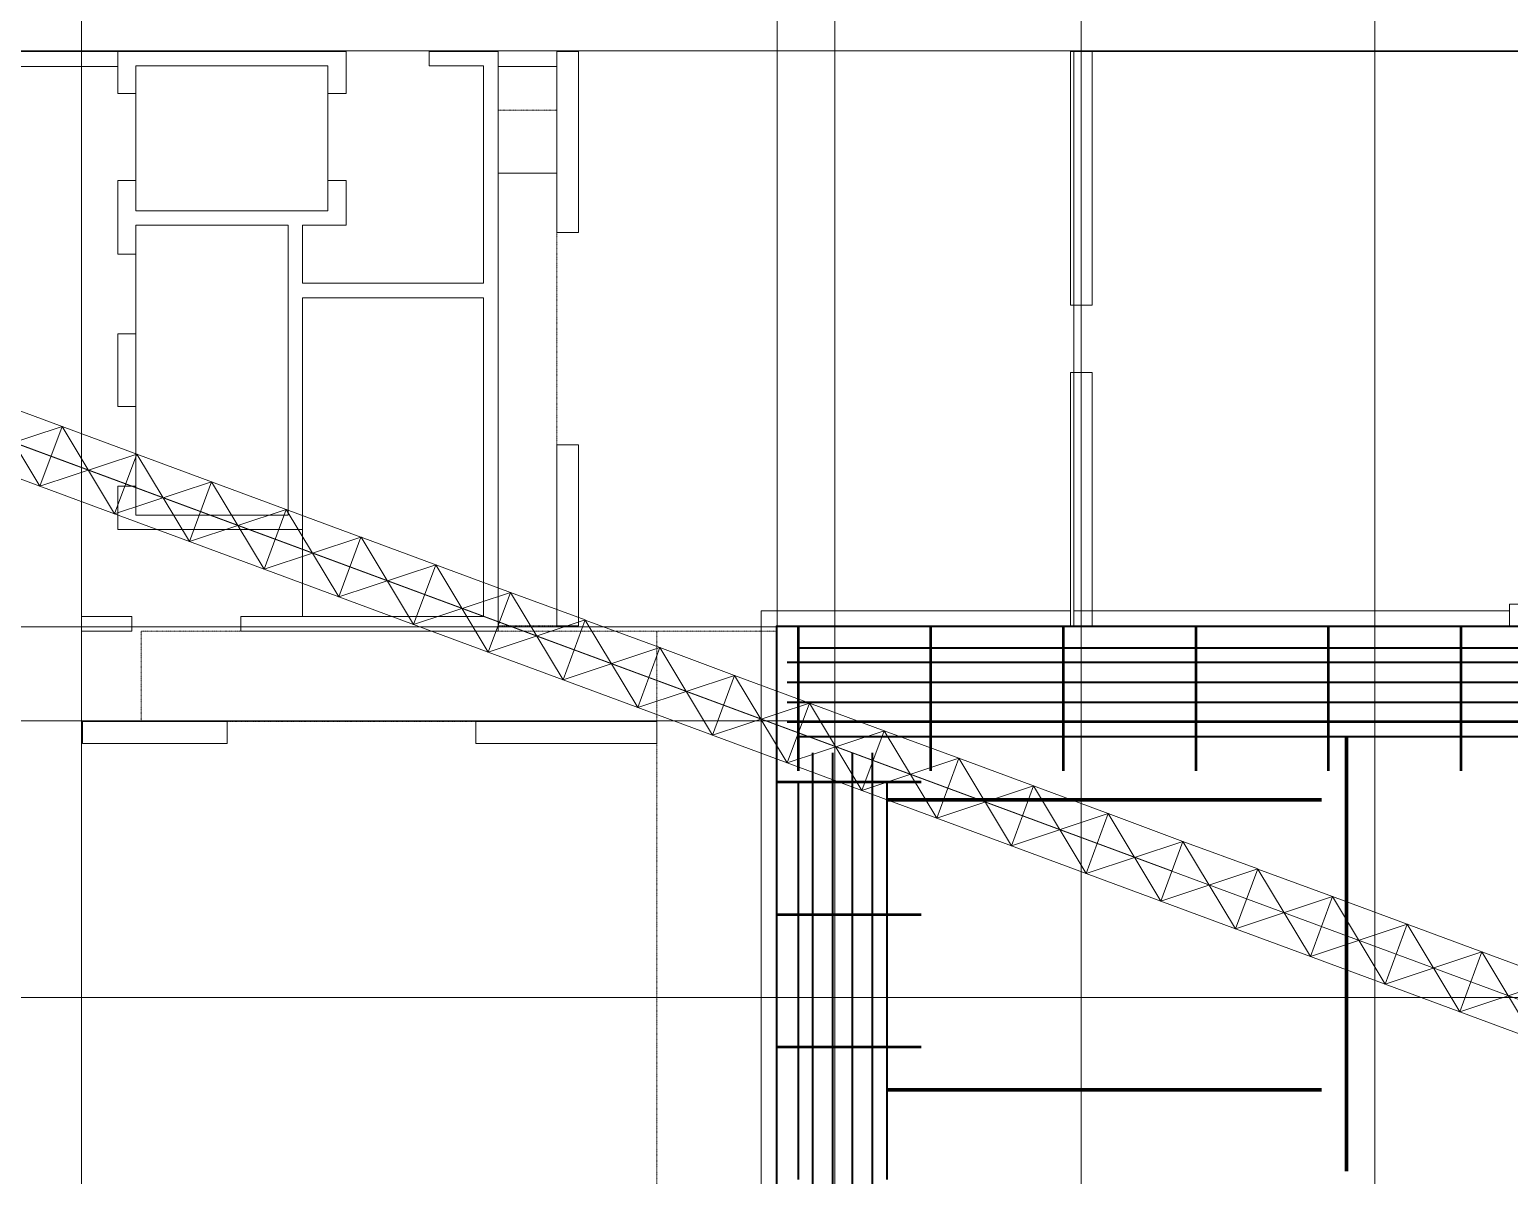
# Model space of a CAD drawing. Header units: millimetres. Extents: x -41779 to 122129, y -6962 to 59838.
# Drawn here: x 48065 to 68493, y 25259 to 41072 of the extents above; entities that cross this region are included whole.
import ezdxf

# ---------------------------------------------------------------- set-up
doc = ezdxf.new("R2010")
doc.units = ezdxf.units.MM
doc.linetypes.add('Dash', pattern=[6.35, 3.175, -3.175])
doc.linetypes.add('Grid Line', pattern=[10, 8, -1, 0, -1])
for name, color, linetype, lineweight in [('A-DETL', 90, 'Continuous', 5), ('A-DETL-HDLN', 90, 'Dash', 5), ('A-FLOR', 192, 'Continuous', 5), ('A-WALL', 113, 'Continuous', 15), ('S-BEAM', 12, 'Continuous', 15), ('S-GRID', 1, 'Continuous', 5), ('Site Planning 180317_dwg', 8, 'Continuous', 5), ('VATLIEU', 32, 'Continuous', 13)]:
    doc.layers.add(name, color=color, linetype=linetype, lineweight=lineweight)

# ---------------------------------------------------------------- blocks, each defined once
blk = doc.blocks.new('BMS-SUPPER STRUCTURE_180317_rvt-1-Level 2 -  FRAME')
at = {"layer": 'A-FLOR', "color": 9}
for p, q in [((62733, 40771), (62478, 40771)), ((62478, 40771), (62478, 37271)), ((62478, 40771), (62733, 40771)), ((62478, 37271), (62478, 40771)), ((69473, 40771), (62733, 40771)), ((62733, 40771), (69473, 40771)), ((49533, 40571), (49533, 40191)), ((52183, 40571), (49533, 40571)), ((52183, 40191), (52183, 40571)), ((55343, 40561), (54533, 40561)), ((54533, 40561), (54533, 39091)), ((55343, 39091), (55343, 40561)), ((49533, 40191), (49533, 38991)), ((52183, 38991), (52183, 40191)), ((54533, 39091), (55343, 39091)), ((49533, 38991), (49533, 38571)), ((52183, 38571), (52183, 38991)), ((49533, 38571), (52183, 38571)), ((51633, 38371), (49533, 38371)), ((49533, 38371), (49533, 37971)), ((51633, 34371), (51633, 38371)), ((49533, 37971), (49533, 36871)), ((51833, 37371), (51833, 34171)), ((54333, 37371), (51833, 37371)), ((54333, 32971), (54333, 37371)), ((62478, 37271), (62478, 36341)), ((62478, 36341), (62478, 37271)), ((49533, 36871), (49533, 35871)), ((62478, 36341), (62478, 33051)), ((62478, 33051), (62478, 36341)), ((49533, 35871), (49533, 34771)), ((49533, 34771), (49533, 34371)), ((49533, 34371), (51633, 34371)), ((51833, 34171), (51833, 32971)), ((51833, 32971), (54333, 32971)), ((62478, 33051), (62478, 32841)), ((62733, 33051), (62478, 33051)), ((68493, 33051), (62733, 33051)), ((62433, 32841), (58373, 32841)), ((58373, 32841), (58373, 24386)), ((62478, 32841), (62433, 32841)), ((70933, 32841), (68493, 32841))]:
    blk.add_line(p, q, dxfattribs=at)
at = {"layer": 'A-FLOR', "color": 43}
for p, q in [((62478, 37271), (62478, 40771)), ((62478, 40771), (62733, 40771)), ((62733, 40771), (62478, 40771)), ((62478, 40771), (62478, 37271)), ((49533, 40571), (52183, 40571)), ((49533, 40191), (49533, 40571)), ((52183, 40571), (52183, 40191)), ((54533, 39091), (54533, 40561)), ((55343, 40561), (55343, 39091)), ((49533, 38571), (49533, 38991)), ((52183, 38991), (52183, 38571)), ((52183, 38571), (49533, 38571)), ((49533, 37971), (49533, 38371)), ((49533, 38371), (51633, 38371)), ((51633, 38371), (51633, 34371)), ((51833, 37371), (54333, 37371)), ((51833, 34171), (51833, 37371)), ((54333, 37371), (54333, 32971)), ((49533, 35871), (49533, 36871)), ((62478, 32841), (62478, 36341)), ((62478, 36341), (62478, 33051)), ((49533, 34371), (49533, 34771)), ((51633, 34371), (49533, 34371)), ((54333, 32971), (51833, 32971)), ((62478, 33051), (62733, 33051)), ((68493, 33051), (68493, 32841)), ((62433, 32841), (62478, 32841)), ((68493, 32841), (70993, 32841))]:
    blk.add_line(p, q, dxfattribs=at)
at = {"layer": 'A-FLOR', "color": 55}
for p, q in [((62733, 40771), (69473, 40771)), ((69473, 40771), (62733, 40771)), ((54533, 40561), (55343, 40561)), ((49533, 38991), (49533, 40191)), ((52183, 40191), (52183, 38991)), ((55343, 39091), (54533, 39091)), ((49533, 36871), (49533, 37971)), ((62478, 36341), (62478, 37271)), ((62478, 37271), (62478, 36341)), ((49533, 34771), (49533, 35871)), ((51833, 32971), (51833, 34171)), ((62733, 33051), (68493, 33051)), ((58373, 24386), (58373, 32841)), ((58373, 32841), (62433, 32841))]:
    blk.add_line(p, q, dxfattribs=at)
at = {"layer": 'A-FLOR', "color": 50}
blk.add_line((68493, 32841), (68493, 33051), dxfattribs=at)
at = {"layer": 'A-WALL', "color": 8, "lineweight": 18}
for p, q in [((49533, 40771), (49283, 40771)), ((49283, 40771), (49283, 40191)), ((52183, 40771), (49533, 40771)), ((52433, 40771), (52183, 40771)), ((52433, 40191), (52433, 40771)), ((54333, 40771), (53583, 40771)), ((53583, 40771), (53583, 40571)), ((54533, 40771), (54333, 40771)), ((54533, 37571), (54533, 40771)), ((55643, 40771), (55343, 40771)), ((55343, 40771), (55343, 38271)), ((55643, 38271), (55643, 40771)), ((62733, 40771), (62433, 40771)), ((62433, 40771), (62433, 37271)), ((62733, 37271), (62733, 40771)), ((49533, 40571), (52183, 40571)), ((49533, 40191), (49533, 40571)), ((52183, 40571), (52183, 40191)), ((53583, 40571), (54333, 40571)), ((54333, 40571), (54333, 37571)), ((49283, 40191), (49533, 40191)), ((52183, 40191), (52433, 40191)), ((49533, 38991), (49283, 38991)), ((49283, 38991), (49283, 37971)), ((49533, 38571), (49533, 38991)), ((52433, 38991), (52183, 38991)), ((52183, 38991), (52183, 38571)), ((52433, 38571), (52433, 38991)), ((52183, 38571), (49533, 38571)), ((52433, 38371), (52433, 38571)), ((49533, 38371), (51633, 38371)), ((49533, 37971), (49533, 38371)), ((51633, 38371), (51633, 34371)), ((51833, 38371), (52433, 38371)), ((51833, 37571), (51833, 38371)), ((55343, 38271), (55643, 38271)), ((49283, 37971), (49533, 37971)), ((54333, 37571), (51833, 37571)), ((54533, 37371), (54533, 37571)), ((51833, 37371), (54333, 37371)), ((51833, 34371), (51833, 37371)), ((54333, 37371), (54333, 32971)), ((54533, 32971), (54533, 37371)), ((62433, 37271), (62733, 37271)), ((49533, 36871), (49283, 36871)), ((49283, 36871), (49283, 35871)), ((49533, 35871), (49533, 36871)), ((62733, 36341), (62433, 36341)), ((62433, 36341), (62433, 32841)), ((62733, 32841), (62733, 36341)), ((49283, 35871), (49533, 35871)), ((55643, 35341), (55343, 35341)), ((55343, 35341), (55343, 32841)), ((55643, 32841), (55643, 35341)), ((49533, 34771), (49283, 34771)), ((49283, 34771), (49283, 34171)), ((49533, 34371), (49533, 34771)), ((51633, 34371), (49533, 34371)), ((51833, 34171), (51833, 34371)), ((49283, 34171), (49533, 34171)), ((49533, 34171), (51833, 34171)), ((70993, 33141), (68493, 33141)), ((68493, 33141), (68493, 32841)), ((49478, 32971), (48783, 32971)), ((48783, 32971), (48783, 32771)), ((49478, 32771), (49478, 32971)), ((54333, 32971), (50983, 32971)), ((50983, 32971), (50983, 32771)), ((54533, 32771), (54533, 32971)), ((48783, 32771), (49478, 32771)), ((50983, 32771), (54533, 32771)), ((55343, 32841), (55643, 32841)), ((62433, 32841), (62733, 32841)), ((68493, 32841), (70993, 32841)), ((50793, 31521), (48793, 31521)), ((48793, 31521), (48793, 31221)), ((50793, 31221), (50793, 31521)), ((56723, 31521), (54223, 31521)), ((54223, 31521), (54223, 31221)), ((56723, 31221), (56723, 31521)), ((48793, 31221), (50793, 31221)), ((54223, 31221), (56723, 31221))]:
    blk.add_line(p, q, dxfattribs=at)
at = {"layer": 'A-WALL', "color": 253, "lineweight": 13}
for p, q in [((49283, 40771), (49533, 40771)), ((49283, 40771), (49283, 40191)), ((52183, 40771), (49533, 40771)), ((52183, 40771), (52433, 40771)), ((52433, 40191), (52433, 40771)), ((54333, 40771), (53583, 40771)), ((53583, 40571), (53583, 40771)), ((54333, 40771), (54533, 40771)), ((54533, 37571), (54533, 40771)), ((55343, 40771), (55643, 40771)), ((55343, 40771), (55343, 38271)), ((55643, 38271), (55643, 40771)), ((62433, 40771), (62733, 40771)), ((62433, 40771), (62433, 37271)), ((62733, 37271), (62733, 40771)), ((49533, 40571), (52183, 40571)), ((49533, 40191), (49533, 40571)), ((52183, 40571), (52183, 40191)), ((53583, 40571), (54333, 40571)), ((54333, 40571), (54333, 37571)), ((49533, 40191), (49283, 40191)), ((52433, 40191), (52183, 40191)), ((49283, 38991), (49533, 38991)), ((49283, 38991), (49283, 37971)), ((49533, 38571), (49533, 38991)), ((52183, 38991), (52433, 38991)), ((52183, 38991), (52183, 38571)), ((52433, 38571), (52433, 38991)), ((52183, 38571), (49533, 38571)), ((52433, 38571), (52433, 38371)), ((49533, 38371), (51633, 38371)), ((49533, 37971), (49533, 38371)), ((51633, 38371), (51633, 34371)), ((51833, 38371), (52433, 38371)), ((51833, 37571), (51833, 38371)), ((55643, 38271), (55343, 38271)), ((49533, 37971), (49283, 37971)), ((54333, 37571), (51833, 37571)), ((54533, 37571), (54533, 37371)), ((51833, 37371), (54333, 37371)), ((51833, 34371), (51833, 37371)), ((54333, 37371), (54333, 32971)), ((54533, 32971), (54533, 37371)), ((62733, 37271), (62433, 37271)), ((49283, 36871), (49533, 36871)), ((49283, 36871), (49283, 35871)), ((49533, 35871), (49533, 36871)), ((62433, 36341), (62733, 36341)), ((62433, 36341), (62433, 32841)), ((62733, 32841), (62733, 36341)), ((49533, 35871), (49283, 35871)), ((55343, 35341), (55643, 35341)), ((55343, 35341), (55343, 32841)), ((55643, 32841), (55643, 35341)), ((49283, 34771), (49533, 34771)), ((49283, 34771), (49283, 34171)), ((49533, 34371), (49533, 34771)), ((51633, 34371), (49533, 34371)), ((51833, 34371), (51833, 34171)), ((49533, 34171), (49283, 34171)), ((49533, 34171), (51833, 34171)), ((70993, 33141), (68493, 33141)), ((68493, 32841), (68493, 33141)), ((49478, 32971), (48783, 32971)), ((48783, 32771), (48783, 32971)), ((49478, 32971), (49478, 32771)), ((54333, 32971), (50983, 32971)), ((50983, 32771), (50983, 32971)), ((54533, 32971), (54533, 32771)), ((48783, 32771), (49478, 32771)), ((50983, 32771), (54533, 32771)), ((55643, 32841), (55343, 32841)), ((62733, 32841), (62433, 32841)), ((68493, 32841), (70993, 32841)), ((48793, 31221), (48793, 31521)), ((50793, 31521), (48793, 31521)), ((50793, 31521), (50793, 31221)), ((54223, 31221), (54223, 31521)), ((56723, 31521), (54223, 31521)), ((56723, 31521), (56723, 31221)), ((48793, 31221), (50793, 31221)), ((54223, 31221), (56723, 31221))]:
    blk.add_line(p, q, dxfattribs=at)
at = {"layer": 'S-BEAM', "color": 135, "lineweight": 13}
for p, q in [((49283, 40771), (45973, 40771)), ((47273, 40561), (49283, 40561)), ((58163, 33051), (58163, 32841)), ((62433, 33051), (58163, 33051)), ((68493, 33051), (62733, 33051)), ((58163, 32841), (58163, 24386)), ((58373, 32841), (62433, 32841)), ((58373, 24386), (58373, 32841)), ((62733, 32841), (68493, 32841))]:
    blk.add_line(p, q, dxfattribs=at)
at = {"layer": 'S-BEAM', "color": 254, "lineweight": 13}
for p, q in [((45973, 40771), (49283, 40771)), ((49283, 40561), (49283, 40771)), ((47273, 40561), (49283, 40561)), ((58163, 32841), (58163, 33051)), ((58163, 33051), (62433, 33051)), ((62733, 32841), (62733, 33051)), ((62733, 33051), (68493, 33051)), ((58163, 24386), (58163, 32841)), ((58373, 32841), (62433, 32841)), ((58373, 24386), (58373, 32841))]:
    blk.add_line(p, q, dxfattribs=at)
at = {"layer": 'S-BEAM', "color": 253, "lineweight": 13}
for p, q in [((49283, 40771), (49283, 40561)), ((62433, 32841), (62433, 33051)), ((62733, 33051), (62733, 32841)), ((68493, 33051), (68493, 32841)), ((62733, 32841), (68493, 32841))]:
    blk.add_line(p, q, dxfattribs=at)
at = {"layer": 'S-BEAM', "color": 10, "lineweight": 13}
for p, q in [((62433, 33051), (62433, 32841)), ((68493, 32841), (68493, 33051))]:
    blk.add_line(p, q, dxfattribs=at)
blk = doc.blocks.new('Site Planning 180317_dwg_TC1-985155-Level 2 -  FRAME')
at = {"layer": 'VATLIEU', "color": 254}
for p, q in [((1145636, -337445), (1188674, -353366)), ((1157710, -341911), (1209299, -361003)), ((1172009, -347672), (1173346, -347228)), ((1173041, -348054), (1174378, -347610)), ((1174072, -348435), (1175409, -347992)), ((1175104, -348817), (1176441, -348373)), ((1176135, -349199), (1177472, -348755)), ((1177167, -349581), (1178504, -349137)), ((1178199, -349962), (1179536, -349519)), ((1179230, -350344), (1180567, -349900)), ((1180262, -350726), (1181599, -350282)), ((1181294, -351108), (1182631, -350664)), ((1182325, -351490), (1183662, -351046)), ((1183357, -351871), (1184694, -351428)), ((1184388, -352253), (1185725, -351809)), ((1185420, -352635), (1186757, -352191)), ((1186452, -353017), (1187789, -352573)), ((1187483, -353398), (1188820, -352955)), ((1188515, -353780), (1189852, -353336)), ((1189547, -354162), (1190884, -353718)), ((1190578, -354544), (1191915, -354100)), ((1191610, -354926), (1192947, -354482)), ((1192641, -355307), (1193978, -354864))]:
    blk.add_line(p, q, dxfattribs=at)
at = {"layer": 'VATLIEU', "color": 254, "flags": 128}
for points in [[(1171283, -346465), (1172009, -347672), (1173041, -348054), (1173346, -347228), (1172314, -346846)], [(1172314, -346846), (1173041, -348054), (1174072, -348435), (1174378, -347610), (1173346, -347228)], [(1173346, -347228), (1174072, -348435), (1175104, -348817), (1175409, -347992), (1174378, -347610)], [(1174378, -347610), (1175104, -348817), (1176135, -349199), (1176441, -348373), (1175409, -347992)], [(1175409, -347992), (1176135, -349199), (1177167, -349581), (1177472, -348755), (1176441, -348373)], [(1176441, -348374), (1177167, -349581), (1178199, -349962), (1178504, -349137), (1177473, -348755)], [(1177473, -348755), (1178199, -349962), (1179230, -350344), (1179536, -349519), (1178504, -349137)], [(1178504, -349137), (1179230, -350344), (1180262, -350726), (1180567, -349900), (1179536, -349519)], [(1179536, -349519), (1180262, -350726), (1181294, -351108), (1181599, -350282), (1180567, -349901)], [(1180567, -349901), (1181294, -351108), (1182325, -351490), (1182631, -350664), (1181599, -350282)], [(1181599, -350282), (1182325, -351490), (1183357, -351871), (1183662, -351046), (1182631, -350664)], [(1182631, -350664), (1183357, -351871), (1184388, -352253), (1184694, -351428), (1183662, -351046)], [(1183662, -351046), (1184388, -352253), (1185420, -352635), (1185725, -351809), (1184694, -351428)], [(1184694, -351428), (1185420, -352635), (1186452, -353017), (1186757, -352191), (1185726, -351809)], [(1185726, -351809), (1186452, -353017), (1187483, -353398), (1187789, -352573), (1186757, -352191)], [(1186757, -352191), (1187483, -353398), (1188515, -353780), (1188820, -352955), (1187789, -352573)], [(1187789, -352573), (1188515, -353780), (1189547, -354162), (1189852, -353336), (1188820, -352955)], [(1188820, -352955), (1189547, -354162), (1190578, -354544), (1190884, -353718), (1189852, -353337)], [(1189852, -353337), (1190578, -354544), (1191610, -354926), (1191915, -354100), (1190884, -353718)], [(1190884, -353718), (1191610, -354926), (1192641, -355307), (1192947, -354482), (1191915, -354100)], [(1191915, -354100), (1192641, -355307), (1193673, -355689), (1193978, -354864), (1192947, -354482)], [(1192947, -354482), (1193673, -355689), (1194705, -356071), (1195010, -355245), (1193979, -354864)]]:
    blk.add_lwpolyline(points, dxfattribs=at)
blk = doc.blocks.new('Site Planning 180317_dwg-985132-Level 2 -  FRAME')
blk.add_blockref('Site Planning 180317_dwg_TC1-985155-Level 2 -  FRAME', (-181797, -295553))

msp = doc.modelspace()

# ---------------------------------------------------------------- linework, layer by layer
at = {"layer": 'A-DETL', "lineweight": 50}
for p, q in [((58673, 32841), (58673, 30841)), ((60503, 32841), (60503, 30841)), ((62333, 32841), (62333, 30841)), ((64163, 32841), (64163, 30841)), ((65993, 32841), (65993, 30841)), ((67823, 32841), (67823, 30841)), ((58373, 30691), (60373, 30691)), ((58373, 28861), (60373, 28861)), ((58373, 27031), (60373, 27031))]:
    msp.add_line(p, q, dxfattribs=at)
at = {"layer": 'A-DETL', "lineweight": 40}
for p, q in [((58673, 32541), (60503, 32541)), ((60503, 32541), (62333, 32541)), ((62333, 32541), (64163, 32541)), ((64163, 32541), (65993, 32541)), ((65993, 32541), (67823, 32541)), ((67823, 32541), (69048, 32541)), ((58523, 32342), (62523, 32342)), ((62523, 32342), (66523, 32342)), ((66523, 32342), (70523, 32342)), ((58523, 32067), (62523, 32067)), ((62523, 32067), (66523, 32067)), ((66523, 32067), (70523, 32067)), ((58523, 31792), (62523, 31792)), ((62523, 31792), (66523, 31792)), ((66523, 31792), (70523, 31792)), ((58523, 31517), (62523, 31517)), ((62523, 31517), (66523, 31517)), ((66523, 31517), (70523, 31517)), ((58673, 31316), (60503, 31316)), ((60503, 31316), (62333, 31316)), ((62333, 31316), (64163, 31316)), ((64163, 31316), (65993, 31316)), ((65993, 31316), (67823, 31316)), ((67823, 31316), (69048, 31316)), ((58872, 31091), (58872, 27091)), ((59147, 31091), (59147, 27091)), ((59422, 31091), (59422, 27091)), ((59697, 31091), (59697, 27091)), ((58673, 30691), (58673, 28861)), ((59898, 30691), (59898, 28861)), ((58673, 28861), (58673, 27031)), ((59898, 28861), (59898, 27031)), ((58673, 27031), (58673, 25201)), ((58872, 27091), (58872, 24091)), ((59147, 27091), (59147, 24091)), ((59422, 27091), (59422, 24091)), ((59697, 27091), (59697, 24091)), ((59898, 27031), (59898, 25201))]:
    msp.add_line(p, q, dxfattribs=at)
at = {"layer": 'A-DETL', "lineweight": 70}
for p, q in [((66243, 31316), (66243, 25316)), ((59898, 30441), (65898, 30441)), ((59898, 26441), (65898, 26441))]:
    msp.add_line(p, q, dxfattribs=at)
at = {"layer": 'A-DETL-HDLN'}
for p, q in [((54533, 39961), (55343, 39961)), ((54533, 32841), (54533, 39961)), ((55343, 39961), (55343, 32841)), ((49603, 32771), (56723, 32771)), ((49603, 31521), (49603, 32771)), ((55343, 32841), (54533, 32841)), ((56723, 32771), (56723, 31521)), ((56723, 32771), (56723, 23121)), ((58383, 32771), (56723, 32771)), ((58383, 23121), (58383, 32771)), ((56723, 31521), (49603, 31521))]:
    msp.add_line(p, q, dxfattribs=at)
at = {"layer": 'S-GRID', "linetype": 'Grid Line'}
for p, q in [((48783, 55247), (48783, -1908)), ((58383, 55247), (58383, -1908)), ((59183, 55247), (59183, -1908)), ((62583, 55247), (62583, -1908)), ((66633, 55247), (66633, -1908)), ((76597, 40781), (-26915, 40781)), ((76597, 32831), (-26915, 32831)), ((76597, 31531), (-26915, 31531)), ((76597, 27716), (-26915, 27716))]:
    msp.add_line(p, q, dxfattribs=at)

# ---------------------------------------------------------------- block references
at = {"lineweight": 5}
msp.add_blockref('BMS-SUPPER STRUCTURE_180317_rvt-1-Level 2 -  FRAME', (0, 0), dxfattribs=at)
at = {"layer": 'Site Planning 180317_dwg', "color": 254, "lineweight": 13}
msp.add_blockref('Site Planning 180317_dwg-985132-Level 2 -  FRAME', (-943036, 678377), dxfattribs=at)

doc.saveas('drawing.dxf')
